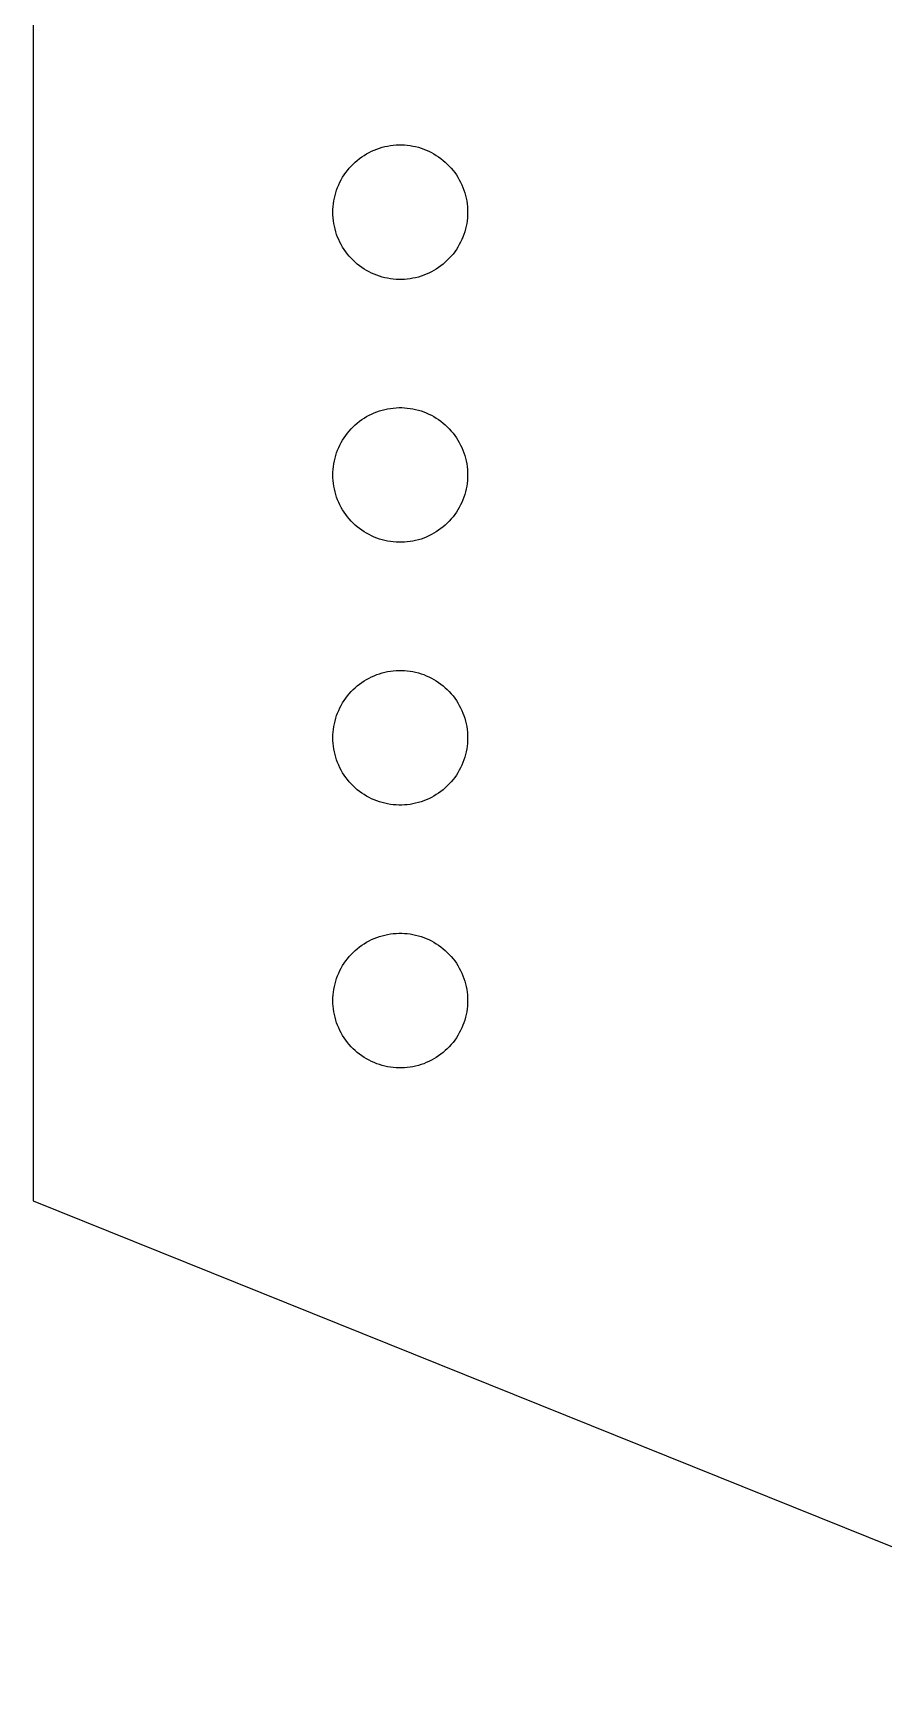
# Model space of a CAD drawing. Header units: metres. Extents: x -8.2 to 8.2, y -4.4 to 4.4.
# Drawn here: x -8.156 to -7.137, y -2.095 to -0.101 of the extents above; entities that cross this region are included whole.
import ezdxf

# ---------------------------------------------------------------- set-up
doc = ezdxf.new("R2010")
doc.units = ezdxf.units.M

msp = doc.modelspace()

# ---------------------------------------------------------------- linework, layer by layer
for p, q in [((-8.1565, 1.5), (-8.1565, -1.5)), ((-7.7478, -0.2406), (-7.7447, -0.2393)), ((-7.7447, -0.2393), (-7.7415, -0.2382)), ((-7.7415, -0.2382), (-7.7382, -0.2372)), ((-7.7382, -0.2372), (-7.735, -0.2364)), ((-7.735, -0.2364), (-7.7317, -0.2357)), ((-7.7317, -0.2357), (-7.7283, -0.2351)), ((-7.7283, -0.2351), (-7.725, -0.2347)), ((-7.725, -0.2347), (-7.7216, -0.2344)), ((-7.7216, -0.2344), (-7.7182, -0.2343)), ((-7.7182, -0.2343), (-7.7148, -0.2343)), ((-7.7148, -0.2343), (-7.7115, -0.2344)), ((-7.7115, -0.2344), (-7.7081, -0.2347)), ((-7.7081, -0.2347), (-7.7047, -0.2351)), ((-7.7047, -0.2351), (-7.7014, -0.2357)), ((-7.7014, -0.2357), (-7.6981, -0.2364)), ((-7.6981, -0.2364), (-7.6948, -0.2372)), ((-7.6948, -0.2372), (-7.6916, -0.2382)), ((-7.6916, -0.2382), (-7.6884, -0.2393)), ((-7.6884, -0.2393), (-7.6853, -0.2406)), ((-7.7754, -0.2597), (-7.773, -0.2573)), ((-7.773, -0.2573), (-7.7705, -0.255)), ((-7.7705, -0.255), (-7.768, -0.2528)), ((-7.768, -0.2528), (-7.7653, -0.2507)), ((-7.7653, -0.2507), (-7.7626, -0.2487)), ((-7.7626, -0.2487), (-7.7598, -0.2468)), ((-7.7598, -0.2468), (-7.7569, -0.2451)), ((-7.7569, -0.2451), (-7.7539, -0.2434)), ((-7.7539, -0.2434), (-7.7509, -0.2419)), ((-7.7509, -0.2419), (-7.7478, -0.2406)), ((-7.6853, -0.2406), (-7.6822, -0.2419)), ((-7.6822, -0.2419), (-7.6791, -0.2434)), ((-7.6791, -0.2434), (-7.6762, -0.2451)), ((-7.6762, -0.2451), (-7.6733, -0.2468)), ((-7.6733, -0.2468), (-7.6705, -0.2487)), ((-7.6705, -0.2487), (-7.6677, -0.2507)), ((-7.6677, -0.2507), (-7.6651, -0.2528)), ((-7.6651, -0.2528), (-7.6625, -0.255)), ((-7.6625, -0.255), (-7.6601, -0.2573)), ((-7.6601, -0.2573), (-7.6577, -0.2597)), ((-7.7903, -0.2821), (-7.7888, -0.2791)), ((-7.7888, -0.2791), (-7.7873, -0.2761)), ((-7.7873, -0.2761), (-7.7856, -0.2731)), ((-7.7856, -0.2731), (-7.7838, -0.2703)), ((-7.7838, -0.2703), (-7.7818, -0.2675)), ((-7.7818, -0.2675), (-7.7798, -0.2648)), ((-7.7798, -0.2648), (-7.7776, -0.2622)), ((-7.7776, -0.2622), (-7.7754, -0.2597)), ((-7.6577, -0.2597), (-7.6554, -0.2622)), ((-7.6554, -0.2622), (-7.6533, -0.2648)), ((-7.6533, -0.2648), (-7.6512, -0.2675)), ((-7.6512, -0.2675), (-7.6493, -0.2703)), ((-7.6493, -0.2703), (-7.6475, -0.2731)), ((-7.6475, -0.2731), (-7.6458, -0.2761)), ((-7.6458, -0.2761), (-7.6442, -0.2791)), ((-7.6442, -0.2791), (-7.6428, -0.2821)), ((-7.7961, -0.3015), (-7.7955, -0.2982)), ((-7.7955, -0.2982), (-7.7947, -0.2949)), ((-7.7947, -0.2949), (-7.7938, -0.2916)), ((-7.7938, -0.2916), (-7.7928, -0.2884)), ((-7.7928, -0.2884), (-7.7916, -0.2852)), ((-7.7916, -0.2852), (-7.7903, -0.2821)), ((-7.6428, -0.2821), (-7.6415, -0.2852)), ((-7.6415, -0.2852), (-7.6403, -0.2884)), ((-7.6403, -0.2884), (-7.6393, -0.2916)), ((-7.6393, -0.2916), (-7.6383, -0.2949)), ((-7.6383, -0.2949), (-7.6376, -0.2982)), ((-7.6376, -0.2982), (-7.6369, -0.3015)), ((-7.7972, -0.3116), (-7.7969, -0.3082)), ((-7.7972, -0.315), (-7.7972, -0.3116)), ((-7.7972, -0.3183), (-7.7972, -0.315)), ((-7.7969, -0.3217), (-7.7972, -0.3183)), ((-7.7969, -0.3082), (-7.7966, -0.3048)), ((-7.7966, -0.3048), (-7.7961, -0.3015)), ((-7.6369, -0.3015), (-7.6365, -0.3048)), ((-7.6365, -0.3048), (-7.6361, -0.3082)), ((-7.6361, -0.3082), (-7.6359, -0.3116)), ((-7.6359, -0.3183), (-7.6361, -0.3217)), ((-7.6359, -0.3116), (-7.6358, -0.315)), ((-7.6358, -0.315), (-7.6359, -0.3183)), ((-7.7966, -0.3251), (-7.7969, -0.3217)), ((-7.7961, -0.3284), (-7.7966, -0.3251)), ((-7.7955, -0.3317), (-7.7961, -0.3284)), ((-7.7947, -0.335), (-7.7955, -0.3317)), ((-7.7938, -0.3383), (-7.7947, -0.335)), ((-7.7928, -0.3415), (-7.7938, -0.3383)), ((-7.6393, -0.3383), (-7.6403, -0.3415)), ((-7.6383, -0.335), (-7.6393, -0.3383)), ((-7.6376, -0.3317), (-7.6383, -0.335)), ((-7.6369, -0.3284), (-7.6376, -0.3317)), ((-7.6365, -0.3251), (-7.6369, -0.3284)), ((-7.6361, -0.3217), (-7.6365, -0.3251)), ((-7.7916, -0.3447), (-7.7928, -0.3415)), ((-7.7903, -0.3478), (-7.7916, -0.3447)), ((-7.7888, -0.3508), (-7.7903, -0.3478)), ((-7.7873, -0.3538), (-7.7888, -0.3508)), ((-7.7856, -0.3568), (-7.7873, -0.3538)), ((-7.7838, -0.3596), (-7.7856, -0.3568)), ((-7.6475, -0.3568), (-7.6493, -0.3596)), ((-7.6458, -0.3538), (-7.6475, -0.3568)), ((-7.6442, -0.3508), (-7.6458, -0.3538)), ((-7.6428, -0.3478), (-7.6442, -0.3508)), ((-7.6415, -0.3447), (-7.6428, -0.3478)), ((-7.6403, -0.3415), (-7.6415, -0.3447)), ((-7.7818, -0.3624), (-7.7838, -0.3596)), ((-7.7798, -0.3651), (-7.7818, -0.3624)), ((-7.7776, -0.3677), (-7.7798, -0.3651)), ((-7.7754, -0.3702), (-7.7776, -0.3677)), ((-7.773, -0.3726), (-7.7754, -0.3702)), ((-7.7705, -0.3749), (-7.773, -0.3726)), ((-7.768, -0.3771), (-7.7705, -0.3749)), ((-7.7653, -0.3792), (-7.768, -0.3771)), ((-7.6651, -0.3771), (-7.6677, -0.3792)), ((-7.6625, -0.3749), (-7.6651, -0.3771)), ((-7.6601, -0.3726), (-7.6625, -0.3749)), ((-7.6577, -0.3702), (-7.6601, -0.3726)), ((-7.6554, -0.3677), (-7.6577, -0.3702)), ((-7.6533, -0.3651), (-7.6554, -0.3677)), ((-7.6512, -0.3624), (-7.6533, -0.3651)), ((-7.6493, -0.3596), (-7.6512, -0.3624)), ((-7.7626, -0.3812), (-7.7653, -0.3792)), ((-7.7598, -0.3831), (-7.7626, -0.3812)), ((-7.7569, -0.3848), (-7.7598, -0.3831)), ((-7.7539, -0.3865), (-7.7569, -0.3848)), ((-7.7509, -0.388), (-7.7539, -0.3865)), ((-7.7478, -0.3894), (-7.7509, -0.388)), ((-7.7447, -0.3906), (-7.7478, -0.3894)), ((-7.7415, -0.3917), (-7.7447, -0.3906)), ((-7.7382, -0.3927), (-7.7415, -0.3917)), ((-7.735, -0.3935), (-7.7382, -0.3927)), ((-7.7317, -0.3942), (-7.735, -0.3935)), ((-7.7283, -0.3948), (-7.7317, -0.3942)), ((-7.725, -0.3952), (-7.7283, -0.3948)), ((-7.7216, -0.3955), (-7.725, -0.3952)), ((-7.7182, -0.3956), (-7.7216, -0.3955)), ((-7.7148, -0.3956), (-7.7182, -0.3956)), ((-7.7115, -0.3955), (-7.7148, -0.3956)), ((-7.7081, -0.3952), (-7.7115, -0.3955)), ((-7.7047, -0.3948), (-7.7081, -0.3952)), ((-7.7014, -0.3942), (-7.7047, -0.3948)), ((-7.6981, -0.3935), (-7.7014, -0.3942)), ((-7.6948, -0.3927), (-7.6981, -0.3935)), ((-7.6916, -0.3917), (-7.6948, -0.3927)), ((-7.6884, -0.3906), (-7.6916, -0.3917)), ((-7.6853, -0.3894), (-7.6884, -0.3906)), ((-7.6822, -0.388), (-7.6853, -0.3894)), ((-7.6791, -0.3865), (-7.6822, -0.388)), ((-7.6762, -0.3848), (-7.6791, -0.3865)), ((-7.6733, -0.3831), (-7.6762, -0.3848)), ((-7.6705, -0.3812), (-7.6733, -0.3831)), ((-7.6677, -0.3792), (-7.6705, -0.3812)), ((-7.7569, -0.56), (-7.7539, -0.5584)), ((-7.7539, -0.5584), (-7.7509, -0.5569)), ((-7.7509, -0.5569), (-7.7478, -0.5555)), ((-7.7478, -0.5555), (-7.7447, -0.5543)), ((-7.7447, -0.5543), (-7.7415, -0.5532)), ((-7.7415, -0.5532), (-7.7382, -0.5522)), ((-7.7382, -0.5522), (-7.735, -0.5513)), ((-7.735, -0.5513), (-7.7317, -0.5506)), ((-7.7317, -0.5506), (-7.7283, -0.5501)), ((-7.7283, -0.5501), (-7.725, -0.5497)), ((-7.725, -0.5497), (-7.7216, -0.5494)), ((-7.7216, -0.5494), (-7.7182, -0.5492)), ((-7.7182, -0.5492), (-7.7148, -0.5492)), ((-7.7148, -0.5492), (-7.7115, -0.5494)), ((-7.7115, -0.5494), (-7.7081, -0.5497)), ((-7.7081, -0.5497), (-7.7047, -0.5501)), ((-7.7047, -0.5501), (-7.7014, -0.5506)), ((-7.7014, -0.5506), (-7.6981, -0.5513)), ((-7.6981, -0.5513), (-7.6948, -0.5522)), ((-7.6948, -0.5522), (-7.6916, -0.5532)), ((-7.6916, -0.5532), (-7.6884, -0.5543)), ((-7.6884, -0.5543), (-7.6853, -0.5555)), ((-7.6853, -0.5555), (-7.6822, -0.5569)), ((-7.6822, -0.5569), (-7.6791, -0.5584)), ((-7.6791, -0.5584), (-7.6762, -0.56)), ((-7.7798, -0.5798), (-7.7776, -0.5772)), ((-7.7776, -0.5772), (-7.7754, -0.5747)), ((-7.7754, -0.5747), (-7.773, -0.5723)), ((-7.773, -0.5723), (-7.7705, -0.5699)), ((-7.7705, -0.5699), (-7.768, -0.5677)), ((-7.768, -0.5677), (-7.7653, -0.5656)), ((-7.7653, -0.5656), (-7.7626, -0.5636)), ((-7.7626, -0.5636), (-7.7598, -0.5618)), ((-7.7598, -0.5618), (-7.7569, -0.56)), ((-7.6762, -0.56), (-7.6733, -0.5618)), ((-7.6733, -0.5618), (-7.6705, -0.5636)), ((-7.6705, -0.5636), (-7.6677, -0.5656)), ((-7.6677, -0.5656), (-7.6651, -0.5677)), ((-7.6651, -0.5677), (-7.6625, -0.5699)), ((-7.6625, -0.5699), (-7.6601, -0.5723)), ((-7.6601, -0.5723), (-7.6577, -0.5747)), ((-7.6577, -0.5747), (-7.6554, -0.5772)), ((-7.6554, -0.5772), (-7.6533, -0.5798)), ((-7.7916, -0.6002), (-7.7903, -0.5971)), ((-7.7903, -0.5971), (-7.7888, -0.594)), ((-7.7888, -0.594), (-7.7873, -0.591)), ((-7.7873, -0.591), (-7.7856, -0.5881)), ((-7.7856, -0.5881), (-7.7838, -0.5853)), ((-7.7838, -0.5853), (-7.7818, -0.5825)), ((-7.7818, -0.5825), (-7.7798, -0.5798)), ((-7.6533, -0.5798), (-7.6512, -0.5825)), ((-7.6512, -0.5825), (-7.6493, -0.5853)), ((-7.6493, -0.5853), (-7.6475, -0.5881)), ((-7.6475, -0.5881), (-7.6458, -0.591)), ((-7.6458, -0.591), (-7.6442, -0.594)), ((-7.6442, -0.594), (-7.6428, -0.5971)), ((-7.6428, -0.5971), (-7.6415, -0.6002)), ((-7.7966, -0.6198), (-7.7961, -0.6165)), ((-7.7961, -0.6165), (-7.7955, -0.6131)), ((-7.7955, -0.6131), (-7.7947, -0.6098)), ((-7.7947, -0.6098), (-7.7938, -0.6066)), ((-7.7938, -0.6066), (-7.7928, -0.6034)), ((-7.7928, -0.6034), (-7.7916, -0.6002)), ((-7.6415, -0.6002), (-7.6403, -0.6034)), ((-7.6403, -0.6034), (-7.6393, -0.6066)), ((-7.6393, -0.6066), (-7.6383, -0.6098)), ((-7.6383, -0.6098), (-7.6376, -0.6131)), ((-7.6376, -0.6131), (-7.6369, -0.6165)), ((-7.6369, -0.6165), (-7.6365, -0.6198)), ((-7.7972, -0.6265), (-7.7969, -0.6232)), ((-7.7972, -0.6299), (-7.7972, -0.6265)), ((-7.7972, -0.6333), (-7.7972, -0.6299)), ((-7.7969, -0.6367), (-7.7972, -0.6333)), ((-7.7969, -0.6232), (-7.7966, -0.6198)), ((-7.7966, -0.64), (-7.7969, -0.6367)), ((-7.6365, -0.6198), (-7.6361, -0.6232)), ((-7.6361, -0.6367), (-7.6365, -0.64)), ((-7.6361, -0.6232), (-7.6359, -0.6265)), ((-7.6359, -0.6333), (-7.6361, -0.6367)), ((-7.6359, -0.6265), (-7.6358, -0.6299)), ((-7.6358, -0.6299), (-7.6359, -0.6333)), ((-7.7961, -0.6434), (-7.7966, -0.64)), ((-7.7955, -0.6467), (-7.7961, -0.6434)), ((-7.7947, -0.65), (-7.7955, -0.6467)), ((-7.7938, -0.6532), (-7.7947, -0.65)), ((-7.7928, -0.6565), (-7.7938, -0.6532)), ((-7.7916, -0.6596), (-7.7928, -0.6565)), ((-7.6403, -0.6565), (-7.6415, -0.6596)), ((-7.6393, -0.6532), (-7.6403, -0.6565)), ((-7.6383, -0.65), (-7.6393, -0.6532)), ((-7.6376, -0.6467), (-7.6383, -0.65)), ((-7.6369, -0.6434), (-7.6376, -0.6467)), ((-7.6365, -0.64), (-7.6369, -0.6434)), ((-7.7903, -0.6627), (-7.7916, -0.6596)), ((-7.7888, -0.6658), (-7.7903, -0.6627)), ((-7.7873, -0.6688), (-7.7888, -0.6658)), ((-7.7856, -0.6717), (-7.7873, -0.6688)), ((-7.7838, -0.6746), (-7.7856, -0.6717)), ((-7.7818, -0.6774), (-7.7838, -0.6746)), ((-7.7798, -0.68), (-7.7818, -0.6774)), ((-7.6512, -0.6774), (-7.6533, -0.68)), ((-7.6493, -0.6746), (-7.6512, -0.6774)), ((-7.6475, -0.6717), (-7.6493, -0.6746)), ((-7.6458, -0.6688), (-7.6475, -0.6717)), ((-7.6442, -0.6658), (-7.6458, -0.6688)), ((-7.6428, -0.6627), (-7.6442, -0.6658)), ((-7.6415, -0.6596), (-7.6428, -0.6627)), ((-7.7776, -0.6826), (-7.7798, -0.68)), ((-7.7754, -0.6852), (-7.7776, -0.6826)), ((-7.773, -0.6876), (-7.7754, -0.6852)), ((-7.7705, -0.6899), (-7.773, -0.6876)), ((-7.768, -0.6921), (-7.7705, -0.6899)), ((-7.7653, -0.6942), (-7.768, -0.6921)), ((-7.7626, -0.6962), (-7.7653, -0.6942)), ((-7.7598, -0.6981), (-7.7626, -0.6962)), ((-7.7569, -0.6998), (-7.7598, -0.6981)), ((-7.6733, -0.6981), (-7.6762, -0.6998)), ((-7.6705, -0.6962), (-7.6733, -0.6981)), ((-7.6677, -0.6942), (-7.6705, -0.6962)), ((-7.6651, -0.6921), (-7.6677, -0.6942)), ((-7.6625, -0.6899), (-7.6651, -0.6921)), ((-7.6601, -0.6876), (-7.6625, -0.6899)), ((-7.6577, -0.6852), (-7.6601, -0.6876)), ((-7.6554, -0.6826), (-7.6577, -0.6852)), ((-7.6533, -0.68), (-7.6554, -0.6826)), ((-7.7539, -0.7014), (-7.7569, -0.6998)), ((-7.7509, -0.7029), (-7.7539, -0.7014)), ((-7.7478, -0.7043), (-7.7509, -0.7029)), ((-7.7447, -0.7056), (-7.7478, -0.7043)), ((-7.7415, -0.7067), (-7.7447, -0.7056)), ((-7.7382, -0.7077), (-7.7415, -0.7067)), ((-7.735, -0.7085), (-7.7382, -0.7077)), ((-7.7317, -0.7092), (-7.735, -0.7085)), ((-7.7283, -0.7098), (-7.7317, -0.7092)), ((-7.725, -0.7102), (-7.7283, -0.7098)), ((-7.7216, -0.7105), (-7.725, -0.7102)), ((-7.7182, -0.7106), (-7.7216, -0.7105)), ((-7.7148, -0.7106), (-7.7182, -0.7106)), ((-7.7115, -0.7105), (-7.7148, -0.7106)), ((-7.7081, -0.7102), (-7.7115, -0.7105)), ((-7.7047, -0.7098), (-7.7081, -0.7102)), ((-7.7014, -0.7092), (-7.7047, -0.7098)), ((-7.6981, -0.7085), (-7.7014, -0.7092)), ((-7.6948, -0.7077), (-7.6981, -0.7085)), ((-7.6916, -0.7067), (-7.6948, -0.7077)), ((-7.6884, -0.7056), (-7.6916, -0.7067)), ((-7.6853, -0.7043), (-7.6884, -0.7056)), ((-7.6822, -0.7029), (-7.6853, -0.7043)), ((-7.6791, -0.7014), (-7.6822, -0.7029)), ((-7.6762, -0.6998), (-7.6791, -0.7014)), ((-7.7626, -0.8786), (-7.7598, -0.8767)), ((-7.7598, -0.8767), (-7.7569, -0.875)), ((-7.7569, -0.875), (-7.7539, -0.8734)), ((-7.7539, -0.8734), (-7.7509, -0.8718)), ((-7.7509, -0.8718), (-7.7478, -0.8705)), ((-7.7478, -0.8705), (-7.7447, -0.8692)), ((-7.7447, -0.8692), (-7.7415, -0.8681)), ((-7.7415, -0.8681), (-7.7382, -0.8671)), ((-7.7382, -0.8671), (-7.735, -0.8663)), ((-7.735, -0.8663), (-7.7317, -0.8656)), ((-7.7317, -0.8656), (-7.7283, -0.865)), ((-7.7283, -0.865), (-7.725, -0.8646)), ((-7.725, -0.8646), (-7.7216, -0.8643)), ((-7.7216, -0.8643), (-7.7182, -0.8642)), ((-7.7182, -0.8642), (-7.7148, -0.8642)), ((-7.7148, -0.8642), (-7.7115, -0.8643)), ((-7.7115, -0.8643), (-7.7081, -0.8646)), ((-7.7081, -0.8646), (-7.7047, -0.865)), ((-7.7047, -0.865), (-7.7014, -0.8656)), ((-7.7014, -0.8656), (-7.6981, -0.8663)), ((-7.6981, -0.8663), (-7.6948, -0.8671)), ((-7.6948, -0.8671), (-7.6916, -0.8681)), ((-7.6916, -0.8681), (-7.6884, -0.8692)), ((-7.6884, -0.8692), (-7.6853, -0.8705)), ((-7.6853, -0.8705), (-7.6822, -0.8718)), ((-7.6822, -0.8718), (-7.6791, -0.8734)), ((-7.6791, -0.8734), (-7.6762, -0.875)), ((-7.6762, -0.875), (-7.6733, -0.8767)), ((-7.6733, -0.8767), (-7.6705, -0.8786)), ((-7.7838, -0.9002), (-7.7818, -0.8974)), ((-7.7818, -0.8974), (-7.7798, -0.8947)), ((-7.7798, -0.8947), (-7.7776, -0.8921)), ((-7.7776, -0.8921), (-7.7754, -0.8896)), ((-7.7754, -0.8896), (-7.773, -0.8872)), ((-7.773, -0.8872), (-7.7705, -0.8849)), ((-7.7705, -0.8849), (-7.768, -0.8827)), ((-7.768, -0.8827), (-7.7653, -0.8806)), ((-7.7653, -0.8806), (-7.7626, -0.8786)), ((-7.6705, -0.8786), (-7.6677, -0.8806)), ((-7.6677, -0.8806), (-7.6651, -0.8827)), ((-7.6651, -0.8827), (-7.6625, -0.8849)), ((-7.6625, -0.8849), (-7.6601, -0.8872)), ((-7.6601, -0.8872), (-7.6577, -0.8896)), ((-7.6577, -0.8896), (-7.6554, -0.8921)), ((-7.6554, -0.8921), (-7.6533, -0.8947)), ((-7.6533, -0.8947), (-7.6512, -0.8974)), ((-7.6512, -0.8974), (-7.6493, -0.9002)), ((-7.7928, -0.9183), (-7.7916, -0.9152)), ((-7.7916, -0.9152), (-7.7903, -0.912)), ((-7.7903, -0.912), (-7.7888, -0.909)), ((-7.7888, -0.909), (-7.7873, -0.906)), ((-7.7873, -0.906), (-7.7856, -0.9031)), ((-7.7856, -0.9031), (-7.7838, -0.9002)), ((-7.6493, -0.9002), (-7.6475, -0.9031)), ((-7.6475, -0.9031), (-7.6458, -0.906)), ((-7.6458, -0.906), (-7.6442, -0.909)), ((-7.6442, -0.909), (-7.6428, -0.912)), ((-7.6428, -0.912), (-7.6415, -0.9152)), ((-7.6415, -0.9152), (-7.6403, -0.9183)), ((-7.7969, -0.9381), (-7.7966, -0.9348)), ((-7.7966, -0.9348), (-7.7961, -0.9314)), ((-7.7961, -0.9314), (-7.7955, -0.9281)), ((-7.7955, -0.9281), (-7.7947, -0.9248)), ((-7.7947, -0.9248), (-7.7938, -0.9215)), ((-7.7938, -0.9215), (-7.7928, -0.9183)), ((-7.6403, -0.9183), (-7.6393, -0.9215)), ((-7.6393, -0.9215), (-7.6383, -0.9248)), ((-7.6383, -0.9248), (-7.6376, -0.9281)), ((-7.6376, -0.9281), (-7.6369, -0.9314)), ((-7.6369, -0.9314), (-7.6365, -0.9348)), ((-7.6365, -0.9348), (-7.6361, -0.9381)), ((-7.7972, -0.9415), (-7.7969, -0.9381)), ((-7.7972, -0.9449), (-7.7972, -0.9415)), ((-7.7972, -0.9483), (-7.7972, -0.9449)), ((-7.7969, -0.9516), (-7.7972, -0.9483)), ((-7.7966, -0.955), (-7.7969, -0.9516)), ((-7.7961, -0.9583), (-7.7966, -0.955)), ((-7.6365, -0.955), (-7.6369, -0.9583)), ((-7.6361, -0.9516), (-7.6365, -0.955)), ((-7.6361, -0.9381), (-7.6359, -0.9415)), ((-7.6359, -0.9483), (-7.6361, -0.9516)), ((-7.6359, -0.9415), (-7.6358, -0.9449)), ((-7.6358, -0.9449), (-7.6359, -0.9483)), ((-7.7955, -0.9617), (-7.7961, -0.9583)), ((-7.7947, -0.965), (-7.7955, -0.9617)), ((-7.7938, -0.9682), (-7.7947, -0.965)), ((-7.7928, -0.9714), (-7.7938, -0.9682)), ((-7.7916, -0.9746), (-7.7928, -0.9714)), ((-7.7903, -0.9777), (-7.7916, -0.9746)), ((-7.6415, -0.9746), (-7.6428, -0.9777)), ((-7.6403, -0.9714), (-7.6415, -0.9746)), ((-7.6393, -0.9682), (-7.6403, -0.9714)), ((-7.6383, -0.965), (-7.6393, -0.9682)), ((-7.6376, -0.9617), (-7.6383, -0.965)), ((-7.6369, -0.9583), (-7.6376, -0.9617)), ((-7.7888, -0.9808), (-7.7903, -0.9777)), ((-7.7873, -0.9837), (-7.7888, -0.9808)), ((-7.7856, -0.9867), (-7.7873, -0.9837)), ((-7.7838, -0.9895), (-7.7856, -0.9867)), ((-7.7818, -0.9923), (-7.7838, -0.9895)), ((-7.7798, -0.995), (-7.7818, -0.9923)), ((-7.7776, -0.9976), (-7.7798, -0.995)), ((-7.6533, -0.995), (-7.6554, -0.9976)), ((-7.6512, -0.9923), (-7.6533, -0.995)), ((-7.6493, -0.9895), (-7.6512, -0.9923)), ((-7.6475, -0.9867), (-7.6493, -0.9895)), ((-7.6458, -0.9837), (-7.6475, -0.9867)), ((-7.6442, -0.9808), (-7.6458, -0.9837)), ((-7.6428, -0.9777), (-7.6442, -0.9808)), ((-7.7754, -1.0001), (-7.7776, -0.9976)), ((-7.773, -1.0025), (-7.7754, -1.0001)), ((-7.7705, -1.0049), (-7.773, -1.0025)), ((-7.768, -1.0071), (-7.7705, -1.0049)), ((-7.7653, -1.0092), (-7.768, -1.0071)), ((-7.7626, -1.0111), (-7.7653, -1.0092)), ((-7.7598, -1.013), (-7.7626, -1.0111)), ((-7.7569, -1.0148), (-7.7598, -1.013)), ((-7.7539, -1.0164), (-7.7569, -1.0148)), ((-7.7509, -1.0179), (-7.7539, -1.0164)), ((-7.6791, -1.0164), (-7.6822, -1.0179)), ((-7.6762, -1.0148), (-7.6791, -1.0164)), ((-7.6733, -1.013), (-7.6762, -1.0148)), ((-7.6705, -1.0111), (-7.6733, -1.013)), ((-7.6677, -1.0092), (-7.6705, -1.0111)), ((-7.6651, -1.0071), (-7.6677, -1.0092)), ((-7.6625, -1.0049), (-7.6651, -1.0071)), ((-7.6601, -1.0025), (-7.6625, -1.0049)), ((-7.6577, -1.0001), (-7.6601, -1.0025)), ((-7.6554, -0.9976), (-7.6577, -1.0001)), ((-7.7478, -1.0193), (-7.7509, -1.0179)), ((-7.7447, -1.0205), (-7.7478, -1.0193)), ((-7.7415, -1.0216), (-7.7447, -1.0205)), ((-7.7382, -1.0226), (-7.7415, -1.0216)), ((-7.735, -1.0234), (-7.7382, -1.0226)), ((-7.7317, -1.0241), (-7.735, -1.0234)), ((-7.7283, -1.0247), (-7.7317, -1.0241)), ((-7.725, -1.0252), (-7.7283, -1.0247)), ((-7.7216, -1.0254), (-7.725, -1.0252)), ((-7.7182, -1.0256), (-7.7216, -1.0254)), ((-7.7148, -1.0256), (-7.7182, -1.0256)), ((-7.7115, -1.0254), (-7.7148, -1.0256)), ((-7.7081, -1.0252), (-7.7115, -1.0254)), ((-7.7047, -1.0247), (-7.7081, -1.0252)), ((-7.7014, -1.0241), (-7.7047, -1.0247)), ((-7.6981, -1.0234), (-7.7014, -1.0241)), ((-7.6948, -1.0226), (-7.6981, -1.0234)), ((-7.6916, -1.0216), (-7.6948, -1.0226)), ((-7.6884, -1.0205), (-7.6916, -1.0216)), ((-7.6853, -1.0193), (-7.6884, -1.0205)), ((-7.6822, -1.0179), (-7.6853, -1.0193)), ((-7.768, -1.1977), (-7.7653, -1.1955)), ((-7.7653, -1.1955), (-7.7626, -1.1936)), ((-7.7626, -1.1936), (-7.7598, -1.1917)), ((-7.7598, -1.1917), (-7.7569, -1.1899)), ((-7.7569, -1.1899), (-7.7539, -1.1883)), ((-7.7539, -1.1883), (-7.7509, -1.1868)), ((-7.7509, -1.1868), (-7.7478, -1.1854)), ((-7.7478, -1.1854), (-7.7447, -1.1842)), ((-7.7447, -1.1842), (-7.7415, -1.1831)), ((-7.7415, -1.1831), (-7.7382, -1.1821)), ((-7.7382, -1.1821), (-7.735, -1.1813)), ((-7.735, -1.1813), (-7.7317, -1.1806)), ((-7.7317, -1.1806), (-7.7283, -1.18)), ((-7.7283, -1.18), (-7.725, -1.1796)), ((-7.725, -1.1796), (-7.7216, -1.1793)), ((-7.7216, -1.1793), (-7.7182, -1.1791)), ((-7.7182, -1.1791), (-7.7148, -1.1791)), ((-7.7148, -1.1791), (-7.7115, -1.1793)), ((-7.7115, -1.1793), (-7.7081, -1.1796)), ((-7.7081, -1.1796), (-7.7047, -1.18)), ((-7.7047, -1.18), (-7.7014, -1.1806)), ((-7.7014, -1.1806), (-7.6981, -1.1813)), ((-7.6981, -1.1813), (-7.6948, -1.1821)), ((-7.6948, -1.1821), (-7.6916, -1.1831)), ((-7.6916, -1.1831), (-7.6884, -1.1842)), ((-7.6884, -1.1842), (-7.6853, -1.1854)), ((-7.6853, -1.1854), (-7.6822, -1.1868)), ((-7.6822, -1.1868), (-7.6791, -1.1883)), ((-7.6791, -1.1883), (-7.6762, -1.1899)), ((-7.6762, -1.1899), (-7.6733, -1.1917)), ((-7.6733, -1.1917), (-7.6705, -1.1936)), ((-7.6705, -1.1936), (-7.6677, -1.1955)), ((-7.6677, -1.1955), (-7.6651, -1.1977)), ((-7.7856, -1.218), (-7.7838, -1.2152)), ((-7.7838, -1.2152), (-7.7818, -1.2124)), ((-7.7818, -1.2124), (-7.7798, -1.2097)), ((-7.7798, -1.2097), (-7.7776, -1.2071)), ((-7.7776, -1.2071), (-7.7754, -1.2046)), ((-7.7754, -1.2046), (-7.773, -1.2022)), ((-7.773, -1.2022), (-7.7705, -1.1999)), ((-7.7705, -1.1999), (-7.768, -1.1977)), ((-7.6651, -1.1977), (-7.6625, -1.1999)), ((-7.6625, -1.1999), (-7.6601, -1.2022)), ((-7.6601, -1.2022), (-7.6577, -1.2046)), ((-7.6577, -1.2046), (-7.6554, -1.2071)), ((-7.6554, -1.2071), (-7.6533, -1.2097)), ((-7.6533, -1.2097), (-7.6512, -1.2124)), ((-7.6512, -1.2124), (-7.6493, -1.2152)), ((-7.6493, -1.2152), (-7.6475, -1.218)), ((-7.7947, -1.2398), (-7.7938, -1.2365)), ((-7.7938, -1.2365), (-7.7928, -1.2333)), ((-7.7928, -1.2333), (-7.7916, -1.2301)), ((-7.7916, -1.2301), (-7.7903, -1.227)), ((-7.7903, -1.227), (-7.7888, -1.224)), ((-7.7888, -1.224), (-7.7873, -1.2209)), ((-7.7873, -1.2209), (-7.7856, -1.218)), ((-7.6475, -1.218), (-7.6458, -1.2209)), ((-7.6458, -1.2209), (-7.6442, -1.224)), ((-7.6442, -1.224), (-7.6428, -1.227)), ((-7.6428, -1.227), (-7.6415, -1.2301)), ((-7.6415, -1.2301), (-7.6403, -1.2333)), ((-7.6403, -1.2333), (-7.6393, -1.2365)), ((-7.6393, -1.2365), (-7.6383, -1.2398)), ((-7.7972, -1.2565), (-7.7969, -1.2531)), ((-7.7972, -1.2598), (-7.7972, -1.2565)), ((-7.7969, -1.2531), (-7.7966, -1.2497)), ((-7.7966, -1.2497), (-7.7961, -1.2464)), ((-7.7961, -1.2464), (-7.7955, -1.2431)), ((-7.7955, -1.2431), (-7.7947, -1.2398)), ((-7.6383, -1.2398), (-7.6376, -1.2431)), ((-7.6376, -1.2431), (-7.6369, -1.2464)), ((-7.6369, -1.2464), (-7.6365, -1.2497)), ((-7.6365, -1.2497), (-7.6361, -1.2531)), ((-7.6361, -1.2531), (-7.6359, -1.2565)), ((-7.6359, -1.2565), (-7.6358, -1.2598)), ((-7.7972, -1.2632), (-7.7972, -1.2598)), ((-7.7969, -1.2666), (-7.7972, -1.2632)), ((-7.7966, -1.2699), (-7.7969, -1.2666)), ((-7.7961, -1.2733), (-7.7966, -1.2699)), ((-7.7955, -1.2766), (-7.7961, -1.2733)), ((-7.7947, -1.2799), (-7.7955, -1.2766)), ((-7.6376, -1.2766), (-7.6383, -1.2799)), ((-7.6369, -1.2733), (-7.6376, -1.2766)), ((-7.6365, -1.2699), (-7.6369, -1.2733)), ((-7.6361, -1.2666), (-7.6365, -1.2699)), ((-7.6359, -1.2632), (-7.6361, -1.2666)), ((-7.6358, -1.2598), (-7.6359, -1.2632)), ((-7.7938, -1.2832), (-7.7947, -1.2799)), ((-7.7928, -1.2864), (-7.7938, -1.2832)), ((-7.7916, -1.2895), (-7.7928, -1.2864)), ((-7.7903, -1.2927), (-7.7916, -1.2895)), ((-7.7888, -1.2957), (-7.7903, -1.2927)), ((-7.7873, -1.2987), (-7.7888, -1.2957)), ((-7.6442, -1.2957), (-7.6458, -1.2987)), ((-7.6428, -1.2927), (-7.6442, -1.2957)), ((-7.6415, -1.2895), (-7.6428, -1.2927)), ((-7.6403, -1.2864), (-7.6415, -1.2895)), ((-7.6393, -1.2832), (-7.6403, -1.2864)), ((-7.6383, -1.2799), (-7.6393, -1.2832)), ((-7.7856, -1.3016), (-7.7873, -1.2987)), ((-7.7838, -1.3045), (-7.7856, -1.3016)), ((-7.7818, -1.3073), (-7.7838, -1.3045)), ((-7.7798, -1.31), (-7.7818, -1.3073)), ((-7.7776, -1.3126), (-7.7798, -1.31)), ((-7.7754, -1.3151), (-7.7776, -1.3126)), ((-7.773, -1.3175), (-7.7754, -1.3151)), ((-7.6577, -1.3151), (-7.6601, -1.3175)), ((-7.6554, -1.3126), (-7.6577, -1.3151)), ((-7.6533, -1.31), (-7.6554, -1.3126)), ((-7.6512, -1.3073), (-7.6533, -1.31)), ((-7.6493, -1.3045), (-7.6512, -1.3073)), ((-7.6475, -1.3016), (-7.6493, -1.3045)), ((-7.6458, -1.2987), (-7.6475, -1.3016)), ((-7.7705, -1.3198), (-7.773, -1.3175)), ((-7.768, -1.322), (-7.7705, -1.3198)), ((-7.7653, -1.3241), (-7.768, -1.322)), ((-7.7626, -1.3261), (-7.7653, -1.3241)), ((-7.7598, -1.328), (-7.7626, -1.3261)), ((-7.7569, -1.3297), (-7.7598, -1.328)), ((-7.7539, -1.3314), (-7.7569, -1.3297)), ((-7.7509, -1.3329), (-7.7539, -1.3314)), ((-7.7478, -1.3342), (-7.7509, -1.3329)), ((-7.7447, -1.3355), (-7.7478, -1.3342)), ((-7.7415, -1.3366), (-7.7447, -1.3355)), ((-7.6884, -1.3355), (-7.6916, -1.3366)), ((-7.6853, -1.3342), (-7.6884, -1.3355)), ((-7.6822, -1.3329), (-7.6853, -1.3342)), ((-7.6791, -1.3314), (-7.6822, -1.3329)), ((-7.6762, -1.3297), (-7.6791, -1.3314)), ((-7.6733, -1.328), (-7.6762, -1.3297)), ((-7.6705, -1.3261), (-7.6733, -1.328)), ((-7.6677, -1.3241), (-7.6705, -1.3261)), ((-7.6651, -1.322), (-7.6677, -1.3241)), ((-7.6625, -1.3198), (-7.6651, -1.322)), ((-7.6601, -1.3175), (-7.6625, -1.3198)), ((-7.7382, -1.3376), (-7.7415, -1.3366)), ((-7.735, -1.3384), (-7.7382, -1.3376)), ((-7.7317, -1.3391), (-7.735, -1.3384)), ((-7.7283, -1.3397), (-7.7317, -1.3391)), ((-7.725, -1.3401), (-7.7283, -1.3397)), ((-7.7216, -1.3404), (-7.725, -1.3401)), ((-7.7182, -1.3405), (-7.7216, -1.3404)), ((-7.7148, -1.3405), (-7.7182, -1.3405)), ((-7.7115, -1.3404), (-7.7148, -1.3405)), ((-7.7081, -1.3401), (-7.7115, -1.3404)), ((-7.7047, -1.3397), (-7.7081, -1.3401)), ((-7.7014, -1.3391), (-7.7047, -1.3397)), ((-7.6981, -1.3384), (-7.7014, -1.3391)), ((-7.6948, -1.3376), (-7.6981, -1.3384)), ((-7.6916, -1.3366), (-7.6948, -1.3376)), ((-8.1565, -1.5), (-1.7194, -4.0903))]:
    msp.add_line(p, q)

doc.saveas('drawing.dxf')
